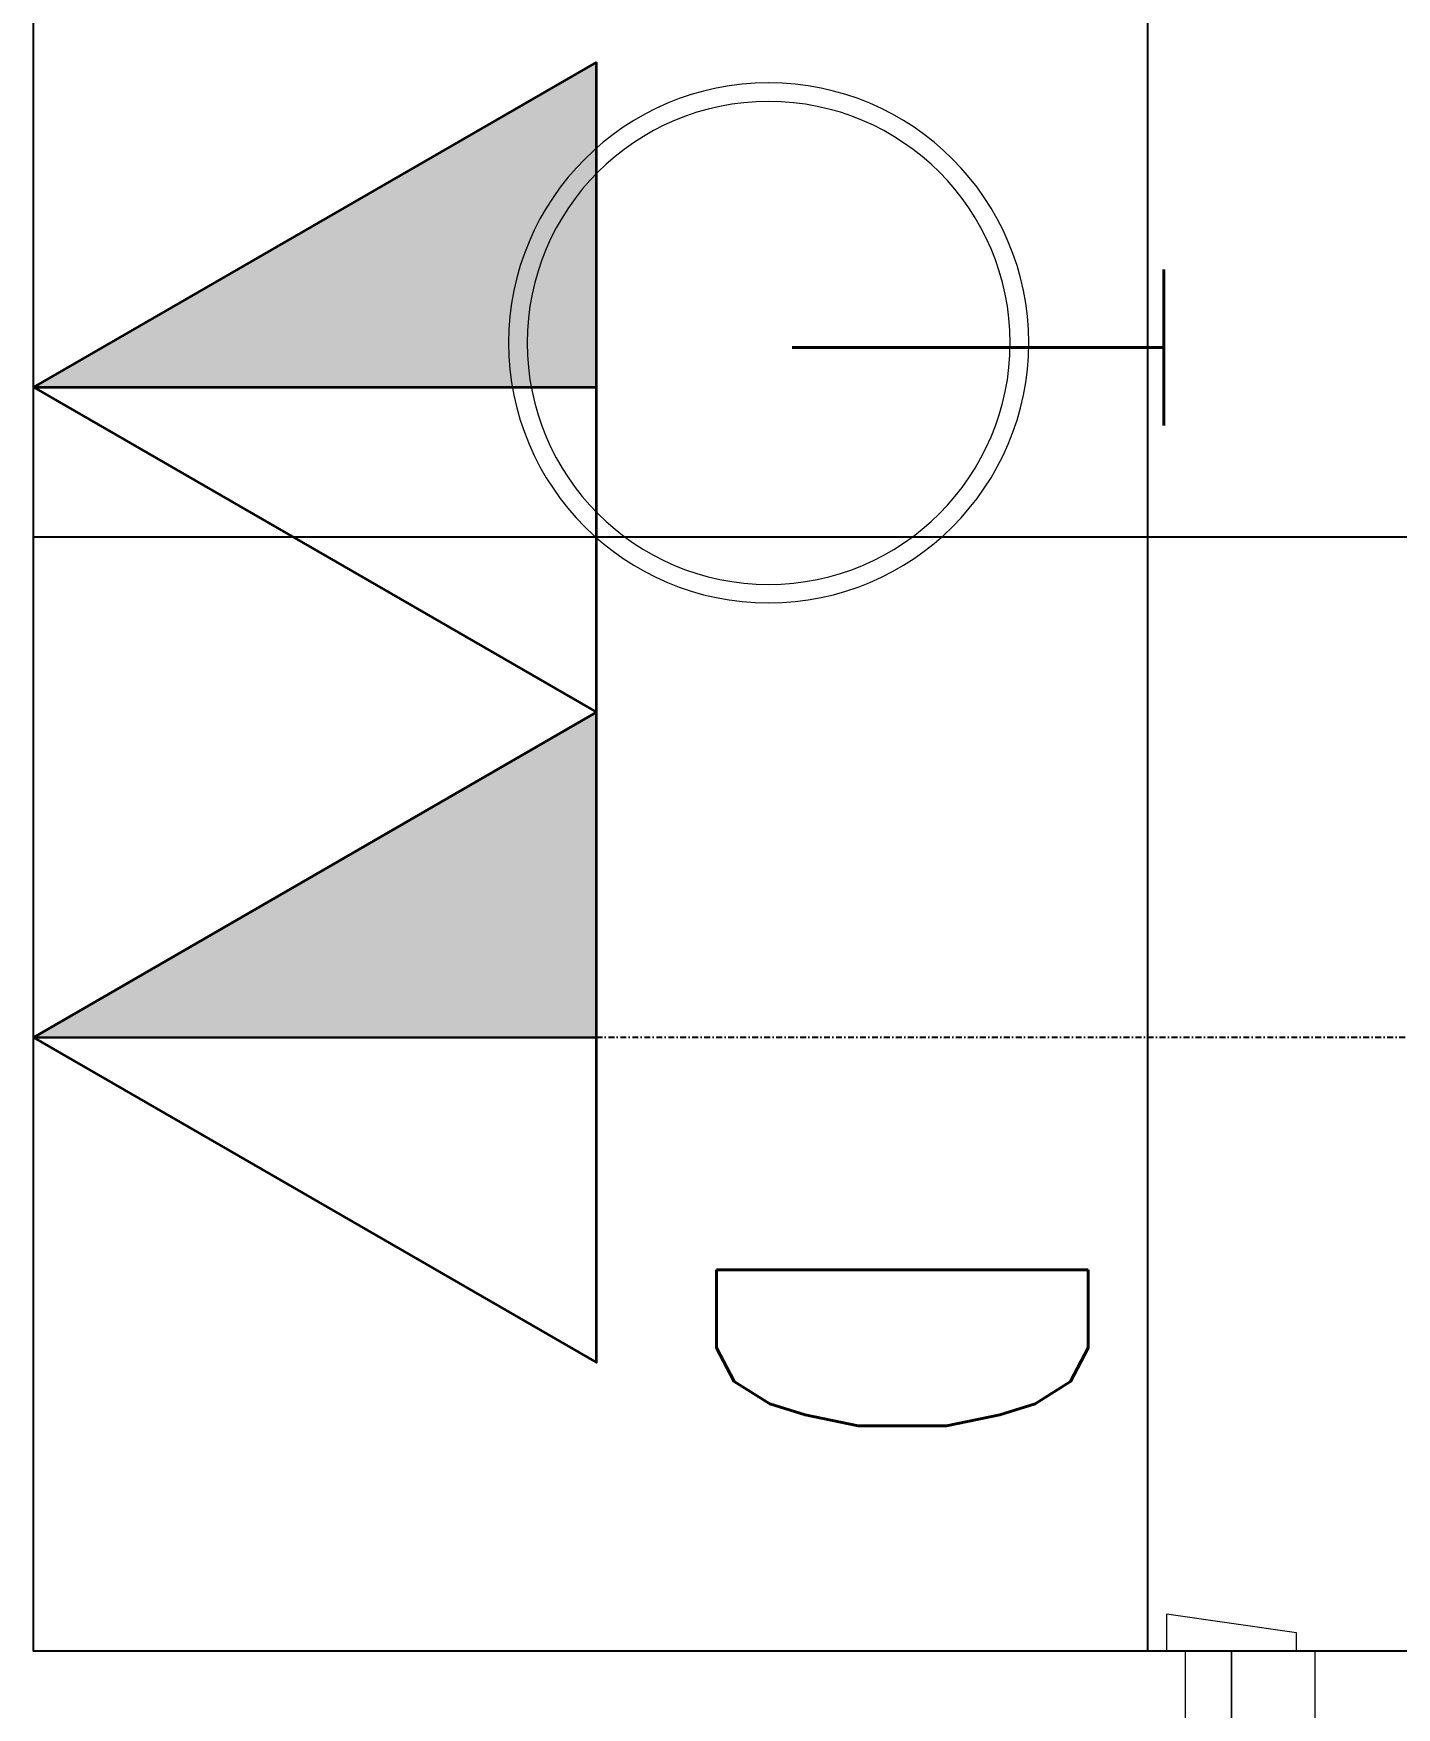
# Model space of a CAD drawing. Extents: x -560814 to 57327, y -29287 to 19916.
# Drawn here: x 20376 to 21110, y -6840 to -5939 of the extents above; entities that cross this region are included whole.
import ezdxf

# ---------------------------------------------------------------- set-up
doc = ezdxf.new("R2010")
doc.units = 0
doc.header["$LTSCALE"] = 0.25
doc.linetypes.add('DASHDOT', pattern=[25.4, 12.7, -6.35, 0, -6.35])
doc.layers.add('01-First Floor$0$FALSE CEILING', color=251, linetype='Continuous')
for name, color, linetype, lineweight in [('01-First Floor$0$LOADING', 253, 'Continuous', 5), ('01-First Floor$0$Walls', 251, 'Continuous', 5), ('01-First Floor$0$Wooden Joinery', 251, 'Continuous', 5), ('E-LITE-CLNG-CNDT', 6, 'DASHDOT', 35), ('T-DATA-CLNG-COND', 51, 'DASHDOT', 25), ('T-DATA-DEVC-TYPE', 2, 'Continuous', 25), ('T-DATA-WALL @ 100', 33, 'Continuous', 35)]:
    doc.layers.add(name, color=color, linetype=linetype, lineweight=lineweight)
doc.styles.add('DC_SIMPLEX', font='SIMPLEX.shx', dxfattribs={"width": 0.7})

# ---------------------------------------------------------------- blocks, each defined once
blk = doc.blocks.new('*U21')
blk.add_hatch(color=254).paths.add_polyline_path([(1.75, 3.0308), (0.0003, 3.0309), (0, 0)])
blk.add_line((0, 0), (0.0003, 3.0309))
blk.add_lwpolyline([(1.75, 3.0308), (0, 0), (-1.75, 3.0311)], close=True)
at = {"layer": 'T-DATA-DEVC-TYPE', "style": 'DC_SIMPLEX', "width": 0.7, "flags": 8}
blk.add_attdef('DC_TYPE', (2.6822, 5.6339), '', height=2, rotation=360, dxfattribs=at)
blk = doc.blocks.new('*U20')
blk.add_hatch(color=254).paths.add_polyline_path([(1.75, 3.0308), (0.0003, 3.0309), (0, 0)])
blk.add_line((0, 0), (0.0003, 3.0309))
blk.add_lwpolyline([(1.75, 3.0308), (0, 0), (-1.75, 3.0311)], close=True)
at = {"layer": 'T-DATA-DEVC-TYPE', "style": 'DC_SIMPLEX', "width": 0.7, "flags": 8}
blk.add_attdef('DC_TYPE', (2.6822, 5.6339), '', height=2, rotation=360, dxfattribs=at)
blk = doc.blocks.new('01-First Floor$0$A$C5DAD61B4')
at = {"layer": '01-First Floor$0$Wooden Joinery'}
blk.add_lwpolyline([(940, 959.06), (940, 969.06), (1010, 979.06), (1010, 959.06)], close=True, dxfattribs=at)
for points in [[(975, 859.06), (940, 859.06), (940, 899.07), (930, 899.07), (930, 959.06), (975, 959.06), (975, 859.06)], [(975, 859.06), (975, 959.06), (1000, 959.06), (1000, 859.06), (975, 859.06)]]:
    blk.add_lwpolyline(points, dxfattribs=at)
blk = doc.blocks.new('01-First Floor$0$WM00001-P')
at = {"layer": '01-First Floor$0$LOADING'}
for radius in [0.14, 0.13]:
    blk.add_circle((0, 0), radius, dxfattribs=at)
blk = doc.blocks.new('01-First Floor')
at = {"layer": '01-First Floor$0$FALSE CEILING', "linetype": 'Continuous'}
for p, q in [((20976, -6810), (20976, -2810)), ((20376, -6210), (23876, -6210))]:
    blk.add_line(p, q, dxfattribs=at)
at = {"layer": '01-First Floor$0$FALSE CEILING'}
blk.add_lwpolyline([(20376, -2810), (23876, -2810), (23876, -6810), (20376, -6810)], close=True, dxfattribs=at)
at = {"layer": '01-First Floor$0$Walls'}
for p, q in [((20376, -5849.46), (20376, -6810)), ((20376, -6810), (20996, -6810))]:
    blk.add_line(p, q, dxfattribs=at)
at = {"layer": '01-First Floor$0$LOADING', "extrusion": (2.25644e-18, 2.24019e-05, -1), "xscale": 1000, "yscale": 1000, "zscale": 1000, "rotation": 90.00000000000001}
blk.add_blockref('01-First Floor$0$WM00001-P', (-20771.79, -6105.58, -0.01), dxfattribs=at)
at = {"layer": '01-First Floor$0$Wooden Joinery', "xscale": -1}
blk.add_blockref('01-First Floor$0$A$C5DAD61B4', (21996, -7769.06), dxfattribs=at)

msp = doc.modelspace()

# ---------------------------------------------------------------- linework, layer by layer
at = {"layer": 'T-DATA-CLNG-COND'}
msp.add_lwpolyline([(20679.09, -6479.43), (24026, -6479.43)], dxfattribs=at)

# ---------------------------------------------------------------- block references
at = {"layer": 'E-LITE-CLNG-CNDT'}
msp.add_blockref('01-First Floor', (0, 0), dxfattribs=at)
at = {"layer": 'T-DATA-WALL @ 100'}
ref = msp.add_blockref('*U20', (20376, -6129.46), dxfattribs=dict(at, xscale=-100, yscale=100, zscale=100, rotation=270))
ref.add_attrib('DC_TYPE', 'T', (20784.47, -6060.02), dxfattribs={"layer": 'T-DATA-DEVC-TYPE', "height": 200, "rotation": 270, "style": 'DC_SIMPLEX', "width": 0.7, "flags": 8})
ref = msp.add_blockref('*U21', (20376, -6479.46), dxfattribs=dict(at, xscale=-100, yscale=100, zscale=100, rotation=270))
ref.add_attrib('DC_TYPE', 'D', (20743.79, -6580.71, 0), dxfattribs={"layer": 'T-DATA-DEVC-TYPE', "height": 200, "rotation": 270, "style": 'DC_SIMPLEX', "width": 0.7, "flags": 8})

doc.saveas('drawing.dxf')
